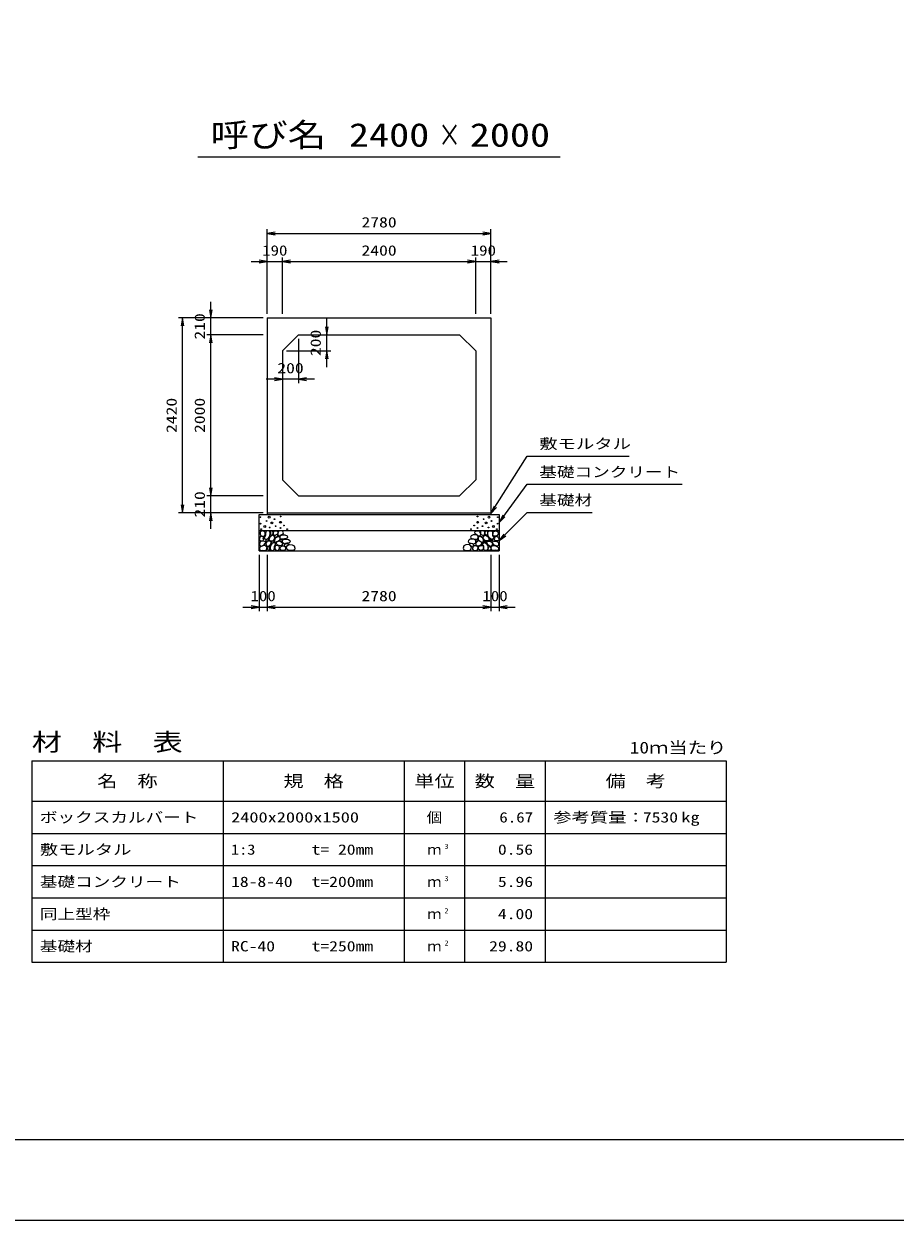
# Model space of a CAD drawing. Units: millimetres at full size. Extents: x 0 to 42050, y 0 to 29700.
# Drawn here: x 14115 to 24933, y 0 to 14850 of the extents above; entities that cross this region are included whole.
import ezdxf
from ezdxf.enums import TextEntityAlignment as Align

# ---------------------------------------------------------------- set-up
doc = ezdxf.new("R2010")
doc.units = ezdxf.units.MM
for name, color, linetype, lineweight in [('D-DCR-HCHn', 4, 'Continuous', 9), ('D-MTR-FRAM', 7, 'Continuous', 25), ('D-MTR-LINE', 7, 'Continuous', 25), ('D-STR-DIM', 7, 'Continuous', 25), ('D-STR-STRn', 1, 'Continuous', 25), ('D-STR-TXT', 7, 'Continuous', 25), ('D-TTL', 2, 'Continuous', 25), ('D-TTL-TXT', 7, 'Continuous', 25)]:
    doc.layers.add(name, color=color, linetype=linetype, lineweight=lineweight)
doc.layers.add('D-MTR', color=7, linetype='Continuous')
doc.layers.add('D-MTR-TXT', color=7, linetype='Continuous')
doc.styles.add('ＭＳ ゴシック', font='')
doc.styles.get('ＭＳ ゴシック').set_extended_font_data('MS Gothic')

# ---------------------------------------------------------------- blocks, each defined once
blk = doc.blocks.new('open_arrow')
at = {"color": 0, "linetype": 'Continuous', "lineweight": -2}
blk.add_lwpolyline([(7.5, 1.25), (0, 0), (7.5, -1.25)], dxfattribs=at)

msp = doc.modelspace()

# ---------------------------------------------------------------- linework, layer by layer
at = {"layer": 'D-DCR-HCHn'}
for points in [[(17044.101, 8477.26), (17035.433, 8451.256), (17046.99, 8433.92), (17075.883, 8431.03), (17095.61, 8439.499), (17087.441, 8459.924), (17093.219, 8471.481), (17081.662, 8483.038), (17064.326, 8488.817)], [(17098.998, 8549.493), (17072.994, 8555.271), (17049.879, 8543.714), (17046.99, 8517.71), (17052.769, 8497.485), (17081.662, 8488.817), (17101.887, 8488.817), (17110.555, 8503.263), (17110.555, 8535.046)], [(17122.112, 8552.382), (17113.444, 8526.378), (17116.334, 8497.485), (17096.109, 8465.702), (17122.112, 8451.256), (17151.006, 8465.702), (17168.342, 8488.817), (17174.12, 8526.378), (17168.342, 8546.603), (17151.006, 8555.271)], [(17171.231, 8483.038), (17156.784, 8448.366), (17168.342, 8433.92), (17203.013, 8433.92), (17217.46, 8439.698), (17231.907, 8459.924), (17231.907, 8477.26), (17217.46, 8500.374), (17200.124, 8503.263)], [(17177.01, 8546.603), (17177.01, 8511.931), (17191.456, 8503.263), (17205.903, 8511.931), (17208.792, 8532.157), (17205.903, 8549.493), (17185.678, 8555.271)], [(17225.601, 8498.845), (17213.999, 8506.941), (17212.006, 8534.16), (17221.557, 8555.616), (17245.582, 8558.128), (17265.263, 8552.156), (17266.848, 8540.53), (17264.014, 8516.921), (17248.752, 8507.586)], [(17241.681, 8474.73), (17253.297, 8480.817), (17264.296, 8486.161), (17270.86, 8499.065), (17265.554, 8507.961), (17255.968, 8510.014), (17240.137, 8501.115), (17228.42, 8492.605), (17229.515, 8484.944), (17233.895, 8477.527)], [(17243.109, 8413.224), (17230.35, 8417.579), (17229.086, 8445.688), (17239.964, 8470.928), (17270.015, 8485.156), (17292.452, 8479.405), (17293.795, 8448.924), (17283.477, 8436.886), (17255.401, 8421.311)], [(17291.239, 8491.998), (17301.02, 8503.092), (17318.359, 8509.342), (17332.287, 8518.717), (17336.55, 8533.49), (17330.013, 8547.695), (17316.369, 8556.218), (17300.845, 8557.886), (17285.522, 8555.424), (17275.719, 8546.98), (17268.918, 8529.457), (17267.379, 8512.722), (17271.1, 8502.871), (17273.729, 8493.23), (17282.948, 8489.842)], [(17312.727, 8452.135), (17302.952, 8455.066), (17298.675, 8460.928), (17295.905, 8476.938), (17299.816, 8498.619), (17325.776, 8508.926), (17355.648, 8508.926), (17383.03, 8493.998), (17387.653, 8478.004), (17383.385, 8466.63), (17370.583, 8461.299), (17349.247, 8457.745), (17322.931, 8452.013)], [(19737.273, 8452.135), (19747.048, 8455.066), (19751.325, 8460.928), (19754.095, 8476.938), (19750.184, 8498.619), (19724.224, 8508.926), (19694.352, 8508.926), (19666.97, 8493.998), (19662.347, 8478.004), (19666.615, 8466.63), (19679.417, 8461.299), (19700.753, 8457.745), (19727.069, 8452.013)], [(19758.761, 8491.998), (19748.98, 8503.092), (19731.641, 8509.342), (19717.713, 8518.717), (19713.45, 8533.49), (19719.987, 8547.695), (19733.631, 8556.218), (19749.155, 8557.886), (19764.478, 8555.424), (19774.281, 8546.98), (19781.082, 8529.457), (19782.621, 8512.722), (19778.9, 8502.871), (19776.271, 8493.23), (19767.052, 8489.842)], [(19806.891, 8413.224), (19819.65, 8417.579), (19820.914, 8445.688), (19810.036, 8470.928), (19779.985, 8485.156), (19757.548, 8479.405), (19756.205, 8448.924), (19766.523, 8436.886), (19794.599, 8421.311)], [(19808.319, 8474.73), (19796.703, 8480.817), (19785.704, 8486.161), (19779.14, 8499.065), (19784.446, 8507.961), (19794.032, 8510.014), (19809.863, 8501.115), (19821.58, 8492.605), (19820.485, 8484.944), (19816.105, 8477.527)], [(19824.399, 8498.845), (19836.001, 8506.941), (19837.994, 8534.16), (19828.443, 8555.616), (19804.418, 8558.128), (19784.737, 8552.156), (19783.152, 8540.53), (19785.986, 8516.921), (19801.248, 8507.586)], [(19878.769, 8483.038), (19893.216, 8448.366), (19881.658, 8433.92), (19846.987, 8433.92), (19832.54, 8439.698), (19818.093, 8459.924), (19818.093, 8477.26), (19832.54, 8500.374), (19849.876, 8503.263)], [(19872.99, 8546.603), (19872.99, 8511.931), (19858.544, 8503.263), (19844.097, 8511.931), (19841.208, 8532.157), (19844.097, 8549.493), (19864.322, 8555.271)], [(19927.888, 8552.382), (19936.556, 8526.378), (19933.666, 8497.485), (19953.891, 8465.702), (19927.888, 8451.256), (19898.994, 8465.702), (19881.658, 8488.817), (19875.88, 8526.378), (19881.658, 8546.603), (19898.994, 8555.271)], [(19951.002, 8549.493), (19977.006, 8555.271), (20000.121, 8543.714), (20003.01, 8517.71), (19997.231, 8497.485), (19968.338, 8488.817), (19948.113, 8488.817), (19939.445, 8503.263), (19939.445, 8535.046)], [(20005.899, 8477.26), (20014.567, 8451.256), (20003.01, 8433.92), (19974.117, 8431.03), (19954.39, 8439.499), (19962.559, 8459.924), (19956.781, 8471.481), (19968.338, 8483.038), (19985.674, 8488.817)], [(17098.944, 8381.261), (17120.346, 8413.365), (17117.671, 8421.39), (17088.243, 8429.416), (17061.49, 8426.741), (17042.763, 8410.689), (17040.087, 8391.962), (17042.763, 8373.235), (17064.165, 8367.884)], [(17109.645, 8314.378), (17128.372, 8322.404), (17133.723, 8349.157), (17123.021, 8367.884), (17104.294, 8373.235), (17080.217, 8370.56), (17053.464, 8359.859), (17040.087, 8343.807), (17040.087, 8325.08), (17048.113, 8314.378), (17080.217, 8317.054)], [(17127.891, 8451.256), (17113.444, 8439.698), (17119.223, 8431.03), (17139.448, 8431.03), (17148.116, 8433.92), (17153.895, 8445.477), (17145.227, 8454.145)], [(17173.852, 8381.261), (17187.229, 8413.365), (17176.527, 8426.741), (17144.424, 8426.741), (17131.047, 8421.39), (17117.671, 8402.663), (17117.671, 8386.612), (17131.047, 8365.209), (17147.099, 8362.534)], [(17168.502, 8322.404), (17168.502, 8354.508), (17155.125, 8362.534), (17141.749, 8354.508), (17139.073, 8335.781), (17141.749, 8319.729), (17160.476, 8314.378)], [(17219.332, 8317.054), (17227.358, 8341.131), (17224.683, 8367.884), (17243.41, 8397.313), (17219.332, 8410.689), (17192.579, 8397.313), (17176.527, 8375.91), (17171.177, 8341.131), (17176.527, 8322.404), (17192.579, 8314.378)], [(17213.982, 8410.689), (17227.358, 8421.39), (17222.007, 8429.416), (17203.28, 8429.416), (17195.254, 8426.741), (17189.904, 8416.04), (17197.93, 8408.014)], [(17240.735, 8319.729), (17264.812, 8314.378), (17286.215, 8325.08), (17288.89, 8349.157), (17283.539, 8367.884), (17256.786, 8375.91), (17238.059, 8375.91), (17230.033, 8362.534), (17230.033, 8333.106)], [(17303.981, 8370.925), (17268.607, 8377.521), (17253.56, 8389.658), (17248.808, 8408.655), (17263.492, 8423.022), (17292.102, 8431.082), (17313.749, 8418.154), (17327.74, 8400.74), (17323.78, 8383.062)], [(17322.239, 8433.692), (17322.239, 8444.551), (17315.72, 8449.466), (17304.97, 8450.609), (17296.278, 8447.18), (17293.19, 8436.664), (17300.738, 8428.891), (17310.802, 8424.319), (17320.409, 8428.319)], [(17299.869, 8356.931), (17318.084, 8372.234), (17344.219, 8371.97), (17362.17, 8356.931), (17364.81, 8329.227), (17352.666, 8313.924), (17318.876, 8311.549), (17302.509, 8321.311), (17295.645, 8343.738)], [(17348.634, 8395.297), (17340.545, 8399.592), (17329.424, 8407.928), (17324.874, 8416.518), (17324.874, 8435.212), (17338.523, 8450.37), (17368.349, 8454.159), (17400.449, 8450.117), (17416.12, 8438.585), (17420.164, 8420.462), (17407.761, 8409.388), (17397.436, 8405.361), (17380.312, 8403.128), (17364.987, 8400.305)], [(17369.876, 8357.808), (17357.748, 8363.743), (17351.39, 8370.697), (17352.71, 8387.843), (17362.307, 8396.236), (17382.7, 8401.151), (17399.015, 8401.271), (17404.293, 8389.761), (17392.814, 8379.51), (17382.239, 8370.35), (17378.573, 8361.331)], [(17413.293, 8312.112), (17396.233, 8316.916), (17384.939, 8324.601), (17379.893, 8339.011), (17377.01, 8352.7), (17388.544, 8373.594), (17411.131, 8387.524), (17445.492, 8382), (17472.645, 8371.913), (17479.133, 8341.652), (17473.366, 8319.317), (17446.934, 8312.593)], [(19636.707, 8312.112), (19653.767, 8316.916), (19665.061, 8324.601), (19670.107, 8339.011), (19672.99, 8352.7), (19661.456, 8373.594), (19638.869, 8387.524), (19604.508, 8382), (19577.355, 8371.913), (19570.867, 8341.652), (19576.634, 8319.317), (19603.066, 8312.593)], [(19701.366, 8395.297), (19709.455, 8399.592), (19720.576, 8407.928), (19725.126, 8416.518), (19725.126, 8435.212), (19711.477, 8450.37), (19681.651, 8454.159), (19649.551, 8450.117), (19633.88, 8438.585), (19629.836, 8420.462), (19642.239, 8409.388), (19652.564, 8405.361), (19669.688, 8403.128), (19685.013, 8400.305)], [(19680.124, 8357.808), (19692.252, 8363.743), (19698.61, 8370.697), (19697.29, 8387.843), (19687.693, 8396.236), (19667.3, 8401.151), (19650.985, 8401.271), (19645.707, 8389.761), (19657.186, 8379.51), (19667.761, 8370.35), (19671.427, 8361.331)], [(19750.131, 8356.931), (19731.916, 8372.234), (19705.781, 8371.97), (19687.83, 8356.931), (19685.19, 8329.227), (19697.334, 8313.924), (19731.124, 8311.549), (19747.491, 8321.311), (19754.355, 8343.738)], [(19746.019, 8370.925), (19781.393, 8377.521), (19796.44, 8389.658), (19801.192, 8408.655), (19786.508, 8423.022), (19757.898, 8431.082), (19736.251, 8418.154), (19722.26, 8400.74), (19726.22, 8383.062)], [(19727.761, 8433.692), (19727.761, 8444.551), (19734.28, 8449.466), (19745.03, 8450.609), (19753.722, 8447.18), (19756.81, 8436.664), (19749.262, 8428.891), (19739.198, 8424.319), (19729.591, 8428.319)], [(19809.265, 8319.729), (19785.188, 8314.378), (19763.785, 8325.08), (19761.11, 8349.157), (19766.461, 8367.884), (19793.214, 8375.91), (19811.941, 8375.91), (19819.967, 8362.534), (19819.967, 8333.106)], [(19830.668, 8317.054), (19822.642, 8341.131), (19825.317, 8367.884), (19806.59, 8397.313), (19830.668, 8410.689), (19857.421, 8397.313), (19873.473, 8375.91), (19878.823, 8341.131), (19873.473, 8322.404), (19857.421, 8314.378)], [(19836.018, 8410.689), (19822.642, 8421.39), (19827.993, 8429.416), (19846.72, 8429.416), (19854.746, 8426.741), (19860.096, 8416.04), (19852.07, 8408.014)], [(19876.148, 8381.261), (19862.771, 8413.365), (19873.473, 8426.741), (19905.576, 8426.741), (19918.953, 8421.39), (19932.329, 8402.663), (19932.329, 8386.612), (19918.953, 8365.209), (19902.901, 8362.534)], [(19881.498, 8322.404), (19881.498, 8354.508), (19894.875, 8362.534), (19908.251, 8354.508), (19910.927, 8335.781), (19908.251, 8319.729), (19889.524, 8314.378)], [(19922.109, 8451.256), (19936.556, 8439.698), (19930.777, 8431.03), (19910.552, 8431.03), (19901.884, 8433.92), (19896.105, 8445.477), (19904.773, 8454.145)], [(19940.355, 8314.378), (19921.628, 8322.404), (19916.277, 8349.157), (19926.979, 8367.884), (19945.706, 8373.235), (19969.783, 8370.56), (19996.536, 8359.859), (20009.913, 8343.807), (20009.913, 8325.08), (20001.887, 8314.378), (19969.783, 8317.054)], [(19951.056, 8381.261), (19929.654, 8413.365), (19932.329, 8421.39), (19961.757, 8429.416), (19988.51, 8426.741), (20007.237, 8410.689), (20009.913, 8391.962), (20007.237, 8373.235), (19985.835, 8367.884)]]:
    msp.add_lwpolyline(points, close=True, dxfattribs=at)
for centre, radius in [((17051.091, 8726.145), 4.5), ((17052.803, 8645.879), 4.5), ((17104.855, 8610.444), 11.25), ((17128.437, 8678.641), 4.5), ((17160.004, 8726.145), 11.25), ((17194.996, 8654.955), 11.25), ((17226.563, 8702.459), 4.5), ((17240.06, 8615.807), 4.5), ((17300.741, 8663.204), 11.25), ((17302.197, 8735.221), 4.5), ((17343.942, 8623.293), 4.5), ((19706.058, 8623.293), 4.5), ((19749.259, 8663.204), 11.25), ((19747.803, 8735.221), 4.5), ((19809.94, 8615.807), 4.5), ((19823.437, 8702.459), 4.5), ((19855.004, 8654.955), 11.25), ((19889.996, 8726.145), 11.25), ((19921.563, 8678.641), 4.5), ((19945.145, 8610.444), 11.25), ((19997.197, 8645.879), 4.5), ((19998.909, 8726.145), 4.5), ((17061.905, 8577.286), 4.5), ((17166.552, 8598.646), 4.5), ((17301.763, 8591.675), 4.5), ((17383.193, 8577.037), 4.5), ((19666.807, 8577.037), 4.5), ((19748.237, 8591.675), 4.5), ((19883.448, 8598.646), 4.5), ((19988.095, 8577.286), 4.5)]:
    msp.add_circle(centre, radius, dxfattribs=at)
at = {"layer": 'D-MTR-FRAM'}
for p, q in [((14212.5, 5700), (22837.5, 5700)), ((14212.5, 5700), (14212.5, 3200)), ((22837.5, 5700), (22837.5, 3200)), ((14212.5, 3200), (22837.5, 3200))]:
    msp.add_line(p, q, dxfattribs=at)
at = {"layer": 'D-MTR-LINE'}
for p, q in [((16587.5, 5700), (16587.5, 3200)), ((18837.5, 5700), (18837.5, 3200)), ((19587.5, 5700), (19587.5, 3200)), ((20587.5, 5700), (20587.5, 3200)), ((14212.5, 5200), (22837.5, 5200)), ((14212.5, 4800), (22837.5, 4800)), ((14212.5, 4400), (22837.5, 4400)), ((14212.5, 4000), (22837.5, 4000)), ((14212.5, 3600), (22837.5, 3600))]:
    msp.add_line(p, q, dxfattribs=at)
at = {"layer": 'D-STR-DIM'}
for p, q in [((17135, 11250), (17135, 12300)), ((17135, 12250), (19915, 12250)), ((19915, 11250), (19915, 12300)), ((16935, 11900), (17525, 11900)), ((17135, 11250), (17135, 11950)), ((17325, 11250), (17325, 11950)), ((17325, 11250), (17325, 11950)), ((17325, 11900), (19725, 11900)), ((19525, 11900), (20115, 11900)), ((19725, 11250), (19725, 11950)), ((19725, 11250), (19725, 11950)), ((19915, 11250), (19915, 11950)), ((16435, 10790), (16435, 11400)), ((17085, 11200), (16035, 11200)), ((16085, 8780), (16085, 11200)), ((17085, 11200), (16385, 11200)), ((17875, 10590), (17875, 11190)), ((17085, 10990), (16385, 10990)), ((17085, 10990), (16385, 10990)), ((16435, 8990), (16435, 10990)), ((17575, 10990), (17925, 10990)), ((17525, 10940), (17525, 10390)), ((17325, 10740), (17325, 10390)), ((17375, 10790), (17925, 10790)), ((17725, 10440), (17125, 10440)), ((16435, 8580), (16435, 9190)), ((17085, 8990), (16385, 8990)), ((17085, 8990), (16385, 8990)), ((17085, 8780), (16035, 8780)), ((17085, 8780), (16385, 8780)), ((17035, 8260), (17035, 7560)), ((17135, 8260), (17135, 7560)), ((17135, 8260), (17135, 7560)), ((19915, 8260), (19915, 7560)), ((19915, 8260), (19915, 7560)), ((20015, 8260), (20015, 7560)), ((16835, 7610), (17335, 7610)), ((17135, 7610), (19915, 7610)), ((19715, 7610), (20215, 7610))]:
    msp.add_line(p, q, dxfattribs=at)
at = {"layer": 'D-STR-STRn'}
for p, q in [((17135, 11200), (19915, 11200)), ((17135, 11200), (17135, 8780)), ((19915, 11200), (19915, 8780)), ((17525, 10990), (17325, 10790)), ((17525, 10990), (19525, 10990)), ((19725, 10790), (19525, 10990)), ((17325, 10790), (17325, 9190)), ((19725, 10790), (19725, 9190)), ((17325, 9190), (17525, 8990)), ((19525, 8990), (19725, 9190)), ((17525, 8990), (19525, 8990)), ((17135, 8780), (17135, 8760)), ((17135, 8780), (19915, 8780)), ((19915, 8780), (19915, 8760)), ((17035, 8310), (17035, 8760)), ((17035, 8760), (20015, 8760)), ((20015, 8760), (20015, 8310)), ((17035, 8560), (20015, 8560)), ((17035, 8310), (20015, 8310))]:
    msp.add_line(p, q, dxfattribs=at)
at = {"layer": 'D-STR-TXT'}
for points in [[(19915, 8770), (20365, 9485), (20465, 9485), (21631.624, 9485)], [(20015, 8660), (20365, 9135), (20465, 9135), (22290.761, 9135)], [(20015, 8435), (20365, 8785), (20465, 8785), (21172.36, 8785)]]:
    msp.add_lwpolyline(points, dxfattribs=at)
at = {"layer": 'D-TTL'}
for points in [[(0, 0), (42050, 0), (42050, 29700), (0, 29700)], [(1000, 1000), (41050, 1000), (41050, 28700), (1000, 28700)]]:
    msp.add_lwpolyline(points, close=True, dxfattribs=at)
at = {"layer": 'D-TTL-TXT'}
msp.add_line((16275, 13200), (20775, 13200), dxfattribs=at)

# ---------------------------------------------------------------- block references
at = {"layer": 'D-STR-DIM', "xscale": 13.3, "yscale": 13.3}
for p in [(17135, 12250), (17325, 11900), (17325, 11900), (19915, 11900), (17525, 10440), (17135, 7610), (17135, 7610), (20015, 7610)]:
    msp.add_blockref('open_arrow', p, dxfattribs=at)
for p, rotation in [((19915, 12250), 180), ((17135, 11900), 180), ((19725, 11900), 180), ((19725, 11900), 180), ((16435, 11200), 90), ((16085, 11200), 270), ((16435, 10990), 270), ((16435, 10990), 270), ((17875, 10990), 90), ((17875, 10790), 270), ((17325, 10440), 180), ((16435, 8990), 90), ((16435, 8990), 90), ((16085, 8780), 90), ((16435, 8780), 270), ((17035, 7610), 180), ((19915, 7610), 180), ((19915, 7610), 180)]:
    msp.add_blockref('open_arrow', p, dxfattribs=dict(at, rotation=rotation))
at = {"layer": 'D-STR-TXT', "xscale": 13.3, "yscale": 13.3}
for p, rotation in [((19915, 8770), 57.8), ((20015, 8660), 53.6), ((20015, 8435), 45)]:
    msp.add_blockref('open_arrow', p, dxfattribs=dict(at, rotation=rotation))

# ---------------------------------------------------------------- texts
at = {"layer": 'D-MTR', "style": 'ＭＳ ゴシック', "width": 1.25}
msp.add_text('材\u3000料\u3000表', height=219.9, dxfattribs=at).set_placement((14212.5, 5760), align=Align.BOTTOM_LEFT)
at = {"layer": 'D-MTR', "style": 'ＭＳ ゴシック', "width": 1.2}
msp.add_text('10ｍ当たり', height=146.6, dxfattribs=at).set_placement((22837.5, 5748.333), align=Align.BOTTOM_RIGHT)
at = {"layer": 'D-MTR-TXT', "style": 'ＭＳ ゴシック'}
for s, height, width, p in [('名\u3000称', 146.6, 1.25, (15400, 5450)), ('規\u3000格', 146.6, 1.25, (17712.5, 5450)), ('単位', 146.6, 1.25, (19212.5, 5450)), ('数\u3000量', 146.6, 1.25, (20087.5, 5450)), ('備\u3000考', 146.6, 1.25, (21712.5, 5450)), ('個', 128.3, 1.1, (19212.5, 5000))]:
    msp.add_text(s, height=height, dxfattribs=dict(at, width=width)).set_placement(p, align=Align.MIDDLE_CENTER)
for s, width, p in [('ボックスカルバート', 1.25, (14312.5, 5000)), ('2400x2000x1500', 1.3, (16687.5, 5000)), ('参考質量：    kg', 1.3, (20687.5, 5000)), ('敷モルタル', 1.3, (14312.5, 4600)), ('1:3', 1.15, (16687.5, 4600)), ('t= 20mm', 1.25, (17687.5, 4600)), ('基礎コンクリート', 1.25, (14312.5, 4200)), ('18-8-40', 1.25, (16687.5, 4200)), ('t=200mm', 1.25, (17687.5, 4200)), ('同上型枠', 1.25, (14312.5, 3800)), ('基礎材', 1.25, (14312.5, 3400)), ('RC-40', 1.25, (16687.5, 3400)), ('t=250mm', 1.25, (17687.5, 3400))]:
    msp.add_text(s, height=128.3, dxfattribs=dict(at, width=width)).set_placement(p, align=Align.MIDDLE_LEFT)
for s, width, p in [('6.67', 1.2, (20437.5, 5000)), ('7530', 1.25, (22237.5, 5000)), ('0.56', 1.25, (20437.5, 4600)), ('5.96', 1.25, (20437.5, 4200)), ('4.00', 1.25, (20437.5, 3800)), ('29.80', 1.25, (20437.5, 3400))]:
    msp.add_text(s, height=128.3, dxfattribs=dict(at, width=width)).set_placement(p, align=Align.MIDDLE_RIGHT)
for p in [(19212.5, 4600), (19212.5, 4200), (19212.5, 3800), (19212.5, 3400)]:
    msp.add_text('ｍ', height=128.3, dxfattribs=at).set_placement(p, align=Align.MIDDLE_CENTER)
at = {"layer": 'D-MTR-TXT', "style": 'ＭＳ ゴシック', "width": 1.15}
for s, p in [('3', (19337.5, 4588.333)), ('3', (19337.5, 4188.333)), ('2', (19337.5, 3788.333)), ('2', (19337.5, 3388.333))]:
    msp.add_text(s, height=64.15, dxfattribs=at).set_placement(p, align=Align.BOTTOM_LEFT)
at = {"layer": 'D-STR-DIM', "style": 'ＭＳ ゴシック'}
for s, width, p in [('2780', 1.25, (18525, 12387.5)), ('190', 1.2, (17230, 12037.5)), ('2400', 1.25, (18525, 12037.5)), ('190', 1.2, (19820, 12037.5)), ('200', 1.25, (17425, 10577.5)), ('100', 1.2, (17085, 7747.5)), ('2780', 1.25, (18525, 7747.5)), ('100', 1.2, (19965, 7747.5))]:
    msp.add_text(s, height=128.3, dxfattribs=dict(at, width=width)).set_placement(p, align=Align.MIDDLE_CENTER)
at = {"layer": 'D-STR-DIM', "style": 'ＭＳ ゴシック', "width": 1.25}
for s, p in [('210', (16297.5, 11095)), ('200', (17737.5, 10890)), ('2420', (15947.5, 9990)), ('2000', (16297.5, 9990)), ('210', (16297.5, 8885))]:
    msp.add_text(s, height=128.3, rotation=90, dxfattribs=at).set_placement(p, align=Align.MIDDLE_CENTER)
at = {"layer": 'D-STR-TXT', "style": 'ＭＳ ゴシック'}
for s, width, p in [('敷モルタル', 1.3, (20515, 9535)), ('基礎コンクリート', 1.25, (20515, 9185)), ('基礎材', 1.25, (20515, 8835))]:
    msp.add_text(s, height=128.3, dxfattribs=dict(at, width=width)).set_placement(p, align=Align.BOTTOM_LEFT)
at = {"layer": 'D-TTL-TXT', "style": 'ＭＳ ゴシック'}
for s, width, p in [('呼び名', 1.2, (17150, 13237.5)), ('2400', 1.25, (18650, 13237.5)), ('×', 0.7, (19400, 13237.5)), ('2000', 1.25, (20150, 13237.5))]:
    msp.add_text(s, height=293.3, dxfattribs=dict(at, width=width)).set_placement(p, align=Align.BOTTOM_CENTER)

doc.saveas('drawing.dxf')
